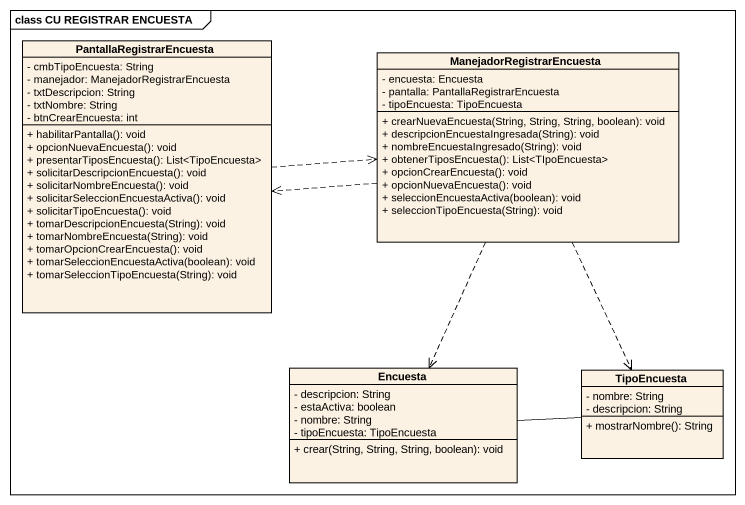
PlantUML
@startuml
mainframe class CU REGISTRAR ENCUESTA
hide circle
hide empty members
skinparam classAttributeIconSize 0
class PantallaRegistrarEncuesta {
  - cmbTipoEncuesta: String
  - manejador: ManejadorRegistrarEncuesta
  - txtDescripcion: String
  - txtNombre: String
  - btnCrearEncuesta: int
  + habilitarPantalla(): void
  + opcionNuevaEncuesta(): void
  + presentarTiposEncuesta(): List<TipoEncuesta>
  + solicitarDescripcionEncuesta(): void
  + solicitarNombreEncuesta(): void
  + solicitarSeleccionEncuestaActiva(): void
  + solicitarTipoEncuesta(): void
  + tomarDescripcionEncuesta(String): void
  + tomarNombreEncuesta(String): void
  + tomarOpcionCrearEncuesta(): void
  + tomarSeleccionEncuestaActiva(boolean): void
  + tomarSeleccionTipoEncuesta(String): void
}
class ManejadorRegistrarEncuesta {
  - encuesta: Encuesta
  - pantalla: PantallaRegistrarEncuesta
  - tipoEncuesta: TipoEncuesta
  + crearNuevaEncuesta(String, String, String, boolean): void
  + descripcionEncuestaIngresada(String): void
  + nombreEncuestaIngresado(String): void
  + obtenerTiposEncuesta(): List<TIpoEncuesta>
  + opcionCrearEncuesta(): void
  + opcionNuevaEncuesta(): void
  + seleccionEncuestaActiva(boolean): void
  + seleccionTipoEncuesta(String): void
}
class Encuesta {
  - descripcion: String
  - estaActiva: boolean
  - nombre: String
  - tipoEncuesta: TipoEncuesta
  + crear(String, String, String, boolean): void
}
class TipoEncuesta {
  - nombre: String
  - descripcion: String
  + mostrarNombre(): String
}
PantallaRegistrarEncuesta .right.> ManejadorRegistrarEncuesta
ManejadorRegistrarEncuesta .left.> PantallaRegistrarEncuesta
ManejadorRegistrarEncuesta ..> Encuesta
ManejadorRegistrarEncuesta ..> TipoEncuesta
Encuesta -right- TipoEncuesta
@enduml
